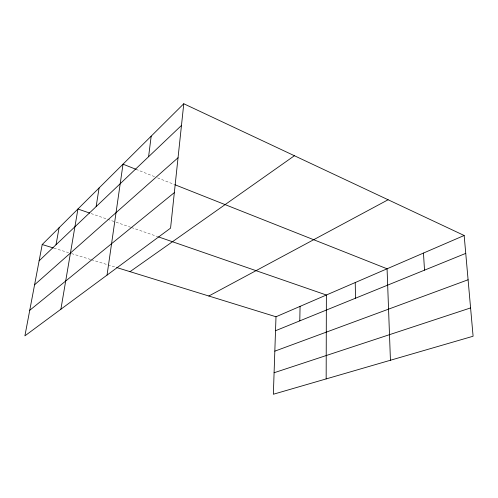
<?xml version="1.0" encoding="UTF-8"?>
<svg xmlns="http://www.w3.org/2000/svg" width="498" height="498" viewBox="0 0 498 498"><rect width="100%" height="100%" fill="white"/><g stroke="black" fill="none" stroke-linecap="round" stroke-linejoin="round"><path stroke-width="0.37" stroke-dasharray="2.49 1.87" d="M53.946 248.147L68.606 252.679M71.538 253.588L90.642 259.489M91.383 259.719L115.91 267.302M91.128 213.574L115.324 221.952M116.053 222.201L130.713 227.281M131.447 227.53L157.816 236.662M135.979 169.308L154.704 176.722M157.586 177.867L174.151 184.428"/><path stroke-width="0.75" d="M326.165 378.91L326.371 295.009L158.551 236.917M299.79 320.861L300.064 306.376M464.161 235.486L275.998 316.772L273.358 394.248L473.1 336.237L464.161 235.486L183.774 103.752L42.212 244.524L24.9 335.851L170.565 228.134L183.774 103.752M148.585 156.727L151.193 136.147M107.045 275.101L123.018 164.172L135.979 169.308M96.139 206.602L99.09 187.964M60.887 309.233L77.931 209.004L89.659 213.063M56.019 244.761L59.094 227.735M39.118 260.828L181.471 125.452M34.574 284.8L178.041 157.748M29.743 310.298L174.331 192.62M130.028 271.665L294.411 155.731M208.818 296.011L388.11 199.754M275.525 330.728L465.748 253.382M274.828 351.152L468.089 279.764M274.093 372.741L470.591 307.92M42.212 244.524L53.211 247.923M116.657 267.532L275.998 316.772M174.873 184.714L387.07 268.789L390.438 360.247M423.468 253.065L424.514 270.153M355.242 282.54L355.491 298.215"/></g></svg>
